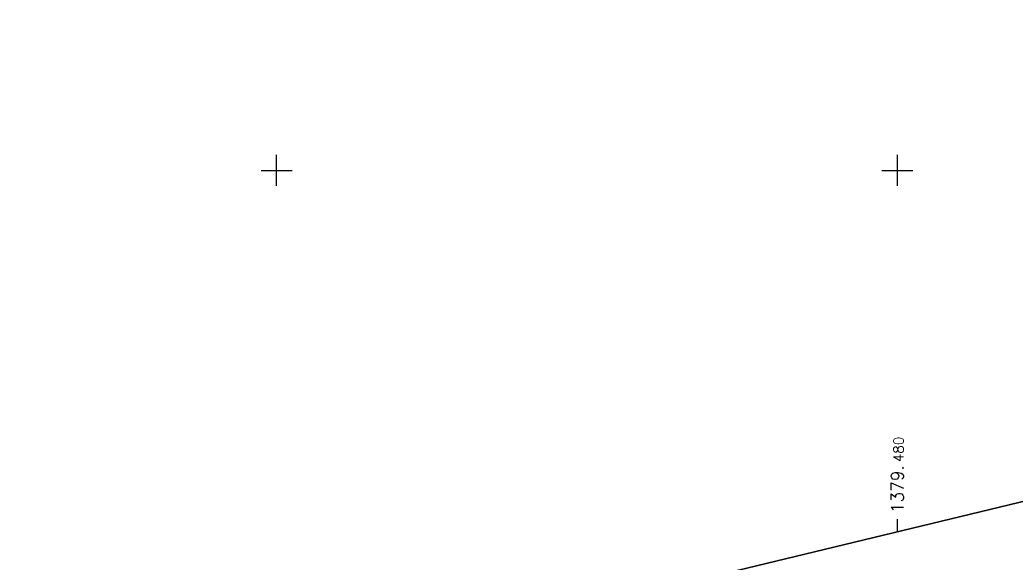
# Model space of a CAD drawing. Header units: metres. Extents: x 1379206 to 1379549, y 5225925 to 5226061.
# Drawn here: x 1379451.73 to 1379483.82, y 5225987.35 to 5226004.85 of the extents above; entities that cross this region are included whole.
import ezdxf

# ---------------------------------------------------------------- set-up
doc = ezdxf.new("R2010")
doc.units = ezdxf.units.M
doc.header["$LTSCALE"] = 2
doc.layers.add('CARTOUCHE', color=7, linetype='Continuous')
doc.layers.add('Etat des Lieux', color=7, linetype='Continuous')
doc.styles.get("Standard").update_dxf_attribs({"font": 'romans.shx'})

msp = doc.modelspace()

# ---------------------------------------------------------------- linework, layer by layer
at = {"layer": 'CARTOUCHE', "flags": 128}
msp.add_lwpolyline([(1379288.591, 5226001.221), (1379531.615, 5226059.866), (1379545.08, 5226004.068), (1379302.055, 5225945.423)], close=True, dxfattribs=at)
at = {"layer": 'Etat des Lieux'}
for p, q in [((1379460, 5225999.5), (1379460, 5226000.5)), ((1379480, 5225999.5), (1379480, 5226000.5)), ((1379459.5, 5226000), (1379460.5, 5226000)), ((1379479.5, 5226000), (1379480.5, 5226000)), ((1379480, 5225988.363), (1379480, 5225988.763))]:
    msp.add_line(p, q, dxfattribs=at)
at = {"layer": 'Etat des Lieux', "flags": 128}
msp.add_lwpolyline([(1379302.055, 5225945.423), (1379545.08, 5226004.068), (1379531.615, 5226059.866), (1379288.591, 5226001.221)], close=True, dxfattribs=at)

# ---------------------------------------------------------------- texts
at = {"layer": 'Etat des Lieux'}
for s, height, p in [('480', 0.32, (1379480.2, 5225990.601)), ('1379.', 0.4, (1379480.2, 5225988.963))]:
    msp.add_text(s, height=height, rotation=90, dxfattribs=at).set_placement(p)

doc.saveas('drawing.dxf')
